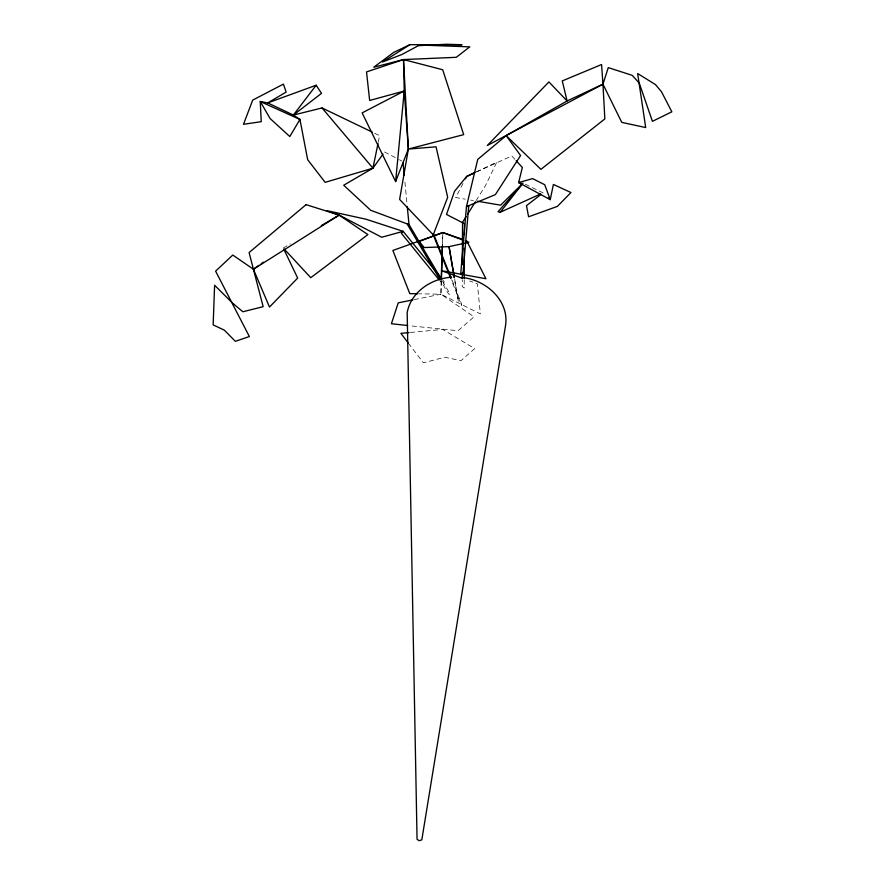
<?xml version="1.0" encoding="UTF-8"?>
<svg xmlns="http://www.w3.org/2000/svg" width="885" height="885" viewBox="0 0 885 885"><rect width="100%" height="100%" fill="white"/><g stroke="black" fill="none" stroke-linecap="round" stroke-linejoin="round"><path stroke-width="0.66" stroke-dasharray="4.42 3.32" d="M464.238 279.804L464.205 288.012L462.224 286.541L462.269 279.704M441.217 281.153L440.929 294.229L474.039 316.819L458.032 330.724L408.97 325.68M441.361 280.523L440.929 294.229L480.356 313.887L477.38 283.82L469.681 280.999M442.434 246.262L442.821 233.928L442.356 246.174M378.282 142.153L379.61 135.637L373.492 132.695M463.043 183.449L455.687 197.543L465.222 199.158M476.097 200.641L485.356 185.85L496.739 162.209L476.329 171.856M283.277 248.032L290.402 243.829M476.738 171.856L511.795 155.948L515.313 159.787M414.235 299.617L440.929 294.229L419.258 293.809M410.319 332.472L442.699 329.419L474.659 348.601L461.03 360.637L444.712 357.241L423.417 362.817L409.224 344.276M470.665 200.087L473.398 200.552M525.358 184.246L543.047 192.864L544.839 194.556M384.533 151.977L398.35 159.2M399.5 159.809L401.801 161.015M442.577 279.826L444.292 281.939L442.489 283.985L439.922 280.822M442.555 281.264L450.244 294.251L448.595 294.063L440.907 281.065M452.102 280.324L461.716 304.296L461.539 305.38L451.25 279.726M454.702 279.107L458.364 301.663L454.359 278.653M404.921 182.144L407.034 204.048"/><path stroke-width="1.33" d="M464.238 278.432L464.359 248.331M464.415 234.647L464.459 223.706L446.527 214.469L454.503 191.315L466.727 176.403L475.134 172.431M462.269 278.332L462.302 272.857M462.346 264.659L462.567 222.246L466.13 216.559M441.239 279.837L441.903 258.431M441.405 279.151L442.434 246.262M442.058 254.338L442.356 246.174M450.731 278.443L433.241 234.813L399.622 199.424L408.361 149.067L404.235 91.011L362.142 112.893L395.617 181.547L404.235 91.011L403.505 59.561L456.251 57.315L469.78 46.85L419.424 45.024M441.15 278.897L409.003 224.58L370.704 210.287L343.712 185.219L372.939 168.183L378.017 143.447M395.617 181.547L408.361 149.067L403.505 59.561L373.769 67.238L393.781 52.348L409.899 44.681L462.014 44.737L446.637 44.25L418.406 45.666L401.845 54.516L382.53 62.005L409.899 44.681M465.499 178.748L466.727 176.403L474.238 172.995M467.545 214.292L475.389 201.78M372.264 132.108L322.04 107.959L293.377 115.061L321.509 93.368L316.166 85.237L267.701 102.914L286.132 92.095L283.421 84.119L252.701 100.116L243.497 124.298L261.241 121.676L260.245 101.521L267.701 102.914L293.377 115.061L299.949 119.453L307.67 159.698L325.149 182.343L372.939 168.183L382.995 154.134M293.377 115.061L316.166 85.237M522.117 184.124L498.045 211.736L500.213 212.267L523.002 183.107M522.028 184.058L500.633 205.165L477.48 201.238M540.978 194.457L526.486 205.652L528.599 216.781L557.395 206.393L570.958 192.521L553.402 184.456L550.238 199.645L518.621 182.575L522.36 167.464L516.198 160.749M258.951 265.323L253.42 269.25L263.155 306.675L242.833 311.763L232.368 302.924L214.601 285.247L213.152 324.883L224.414 330.194L235.333 341.322L249.36 336.532L215.608 271.142L232.788 255.046L253.42 269.25L269.482 307.04L297.67 278.078L283.853 249.238M261.163 263.752L263.376 262.181M321.31 225.62L339.143 215.11L381.712 237.246L403.173 231.35L441.726 278.775M500.213 212.267L540.591 193.97M404.235 91.011L369.653 100.459L366.523 71.917L403.505 59.561L442.71 69.76L463.685 134.631L408.361 149.067L436.04 146.81L447.688 197.289L433.241 234.813L433.384 233.64L451.096 277.801M412.897 299.882L398.217 302.847L391.435 323.733L407.62 325.525M451.671 277.193C431.482 278.498 411.071 291.729 407.177 312.571L417.056 839.279L419.147 840.717L421.813 839.854L505.567 325.37C509.262 300.546 486.197 280.224 463.032 277.591M408.97 332.605L400.883 333.368L408.394 343.181M417.908 293.776L409.777 293.621L392.874 250.455L442.865 232.556L462.877 239.404M520.811 182.841L518.621 182.575L532.604 178.615L544.729 184.733L550.238 199.645L548.434 197.952M461.981 278.189L441.438 270.688L485.931 278.731L466.627 240.687M462.678 239.979L442.865 232.556L419.169 241.483L424.192 247.557L449.049 246.638L468.873 242.291L465.156 240.908M284.185 249.028L310.757 277.713L367.894 234.602L339.143 215.11L327.03 210.663L365.903 219.192L403.173 231.35L401.425 233.341L439.071 279.771M322.04 107.959L372.939 168.183M440.21 279.881L407.343 224.303L409.003 224.58L407.288 206.78M454.459 277.757L449.049 246.638L454.127 277.293M403.084 162.984L404.268 175.296M468.707 206.094L463.021 273.255L460.731 273.731L466.461 206.625L477.745 159.388L506.176 135.593L567.108 100.978L602.95 84.197L608.283 67.614L632.2 75.358L639.213 83.013L652.422 121.345L671.848 111.809L661.438 91.675L655.464 84.595L637.642 73.521L645.696 127.562L621.779 122.373L602.95 84.197L601.579 64.528L562.263 80.922L567.108 100.978L548.921 81.929L487.259 145.527L602.95 84.197L604.853 118.911L540.89 169.356L506.176 135.593L520.568 155.55L495.368 194.611L466.461 206.625L468.707 206.094M299.949 119.453L289.782 136.544L270.124 118.546L260.245 101.521L299.949 119.453M306.088 204.645L249.094 252.557L253.42 269.25L339.143 215.11L306.088 204.645"/></g></svg>
